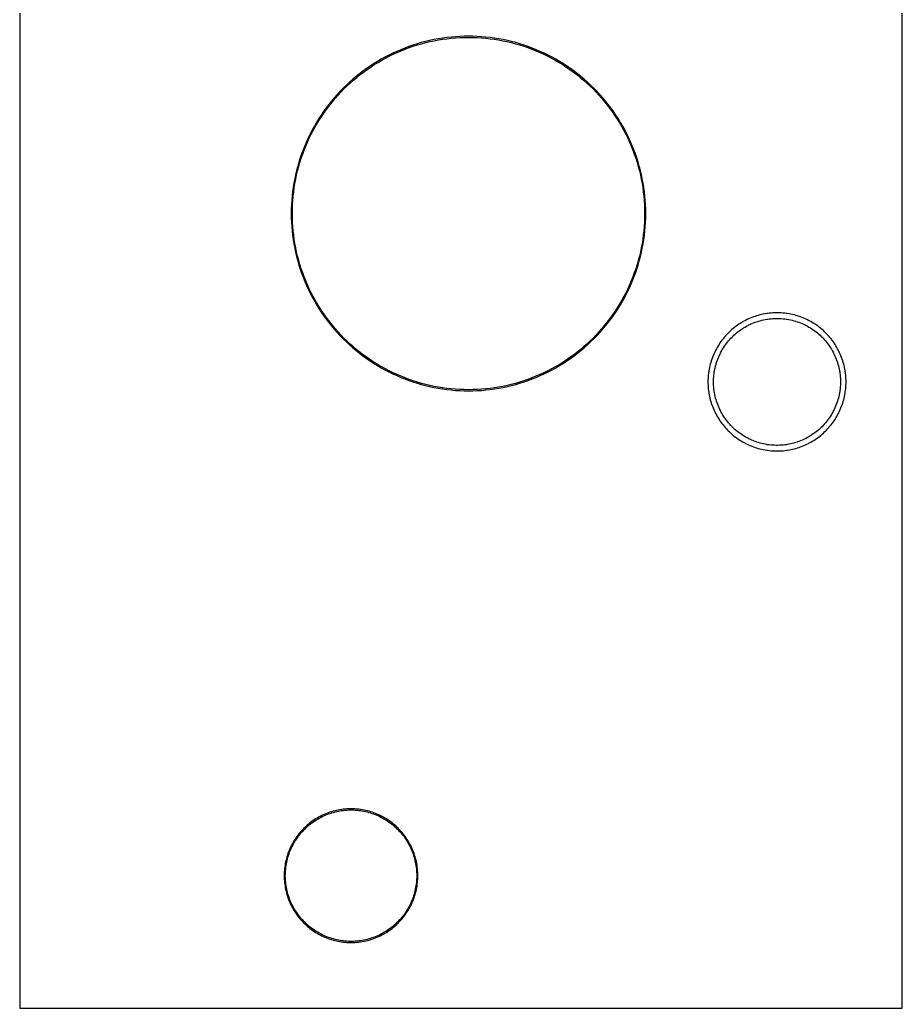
# Model space of a CAD drawing. Extents: x 1 to 21, y 9 to 138.
# Drawn here: x 1.35 to 21.33, y 9.25 to 31.62 of the extents above; entities that cross this region are included whole.
import ezdxf

# ---------------------------------------------------------------- set-up
doc = ezdxf.new("R2010")
doc.units = 0

msp = doc.modelspace()

# ---------------------------------------------------------------- linework, layer by layer
at = {"color": 5, "true_color": 0x0000ff}
msp.add_polyline3d([(21.33244, 9.25398, 0), (21.33244, 137.7541, 0), (1.35229, 137.7541, 0), (1.35229, 9.25398, 0), (21.33244, 9.25398, 0)], close=True, dxfattribs=at)
at = {"color": 34, "true_color": 0x008000}
for points in [[(1.3523, 9.25398, 0), (21.33244, 9.25398, 0), (21.33244, 137.75411, 0), (1.3523, 137.75411, 0), (1.3523, 9.25398, 0)], [(11.41425, 31.25038, 0), (11.31595, 31.24682, 0), (11.21816, 31.24072, 0), (11.12012, 31.23234, 0), (11.02258, 31.22167, 0), (10.9253, 31.20847, 0), (10.92137, 31.20785, 0), (10.8246, 31.1921, 0), (10.72808, 31.17406, 0), (10.63207, 31.15374, 0), (10.53656, 31.13114, 0), (10.44157, 31.10625, 0), (10.34733, 31.07881, 0), (10.25361, 31.0491, 0), (10.1609, 31.01709, 0), (10.06869, 30.98306, 0), (9.97776, 30.94648, 0), (9.88734, 30.90787, 0), (9.79818, 30.86698, 0), (9.71005, 30.8238, 0), (9.70651, 30.82199, 0), (9.61913, 30.77678, 0), (9.53328, 30.72954, 0), (9.44844, 30.68026, 0), (9.36488, 30.6287, 0), (9.28257, 30.57511, 0), (9.20154, 30.51948, 0), (9.12205, 30.46208, 0), (9.04382, 30.40264, 0), (8.96737, 30.34117, 0), (8.89218, 30.27818, 0), (8.81852, 30.2129, 0), (8.74663, 30.1461, 0), (8.67628, 30.07777, 0), (8.67347, 30.07496, 0), (8.60515, 30.00461, 0), (8.53834, 29.93272, 0), (8.47307, 29.85906, 0), (8.41006, 29.78388, 0), (8.34861, 29.70743, 0), (8.28917, 29.62919, 0), (8.23176, 29.54969, 0), (8.17614, 29.46867, 0), (8.12255, 29.38637, 0), (8.07098, 29.3028, 0), (8.02171, 29.21797, 0), (7.97446, 29.13212, 0), (7.92925, 29.04474, 0), (7.92745, 29.0412, 0), (7.88427, 28.95306, 0), (7.84337, 28.86391, 0), (7.80477, 28.77348, 0), (7.76819, 28.68255, 0), (7.73415, 28.59035, 0), (7.70215, 28.49764, 0), (7.67243, 28.40391, 0), (7.645, 28.30968, 0), (7.62011, 28.21468, 0), (7.5975, 28.11918, 0), (7.57718, 28.02317, 0), (7.55915, 27.92665, 0), (7.5434, 27.82987, 0), (7.54278, 27.82595, 0), (7.52957, 27.72867, 0), (7.5189, 27.63113, 0), (7.51052, 27.53309, 0), (7.50442, 27.4353, 0), (7.50087, 27.337, 0), (7.4996, 27.23896, 0), (7.50087, 27.14091, 0), (7.50442, 27.04261, 0), (7.51052, 26.94482, 0), (7.5189, 26.84678, 0), (7.52957, 26.74924, 0), (7.54278, 26.65196, 0), (7.5434, 26.64804, 0), (7.55915, 26.55126, 0), (7.57718, 26.45474, 0), (7.5975, 26.35873, 0), (7.62011, 26.26323, 0), (7.645, 26.16823, 0), (7.67243, 26.074, 0), (7.70215, 25.98027, 0), (7.73415, 25.88756, 0), (7.76819, 25.79536, 0), (7.80477, 25.70443, 0), (7.84337, 25.614, 0), (7.88427, 25.52485, 0), (7.92745, 25.43671, 0), (7.92925, 25.43317, 0), (7.97446, 25.34579, 0), (8.02171, 25.25994, 0), (8.07098, 25.17511, 0), (8.12255, 25.09154, 0), (8.17614, 25.00924, 0), (8.23176, 24.92822, 0), (8.28917, 24.84872, 0), (8.34861, 24.77048, 0), (8.41006, 24.69403, 0), (8.47307, 24.61885, 0), (8.53834, 24.54519, 0), (8.60515, 24.4733, 0), (8.67347, 24.40295, 0), (8.67628, 24.40014, 0), (8.74663, 24.33181, 0), (8.81852, 24.26501, 0), (8.89218, 24.19973, 0), (8.96737, 24.13674, 0), (9.04382, 24.07527, 0), (9.12205, 24.01583, 0), (9.20154, 23.95843, 0), (9.28257, 23.9028, 0), (9.36488, 23.84921, 0), (9.44844, 23.79765, 0), (9.53328, 23.74837, 0), (9.61913, 23.70113, 0), (9.61938, 23.701, 0), (9.70651, 23.65592, 0), (9.71005, 23.65411, 0), (9.79818, 23.61093, 0), (9.88734, 23.57004, 0), (9.97776, 23.53143, 0), (10.06869, 23.49485, 0), (10.1609, 23.46082, 0), (10.25361, 23.42881, 0), (10.34733, 23.3991, 0), (10.44157, 23.37166, 0), (10.53656, 23.34677, 0), (10.63207, 23.32417, 0), (10.72808, 23.30385, 0), (10.8246, 23.28581, 0), (10.92137, 23.27006, 0), (10.9253, 23.26944, 0), (11.02258, 23.25624, 0), (11.12012, 23.24557, 0), (11.21816, 23.23719, 0), (11.31595, 23.23109, 0), (11.41425, 23.22753, 0), (11.51229, 23.22626, 0), (11.61034, 23.22753, 0), (11.70863, 23.23109, 0), (11.80642, 23.23719, 0), (11.90447, 23.24557, 0), (12.002, 23.25624, 0), (12.09929, 23.26944, 0), (12.10321, 23.27006, 0), (12.19998, 23.28581, 0), (12.2965, 23.30385, 0), (12.39252, 23.32417, 0), (12.48802, 23.34677, 0), (12.58302, 23.37166, 0), (12.67725, 23.3991, 0), (12.77098, 23.42881, 0), (12.86369, 23.46082, 0), (12.95589, 23.49485, 0), (13.04682, 23.53143, 0), (13.13724, 23.57004, 0), (13.2264, 23.61093, 0), (13.31454, 23.65411, 0), (13.31808, 23.65592, 0), (13.4052, 23.701, 0), (13.40545, 23.70113, 0), (13.4913, 23.74837, 0), (13.57614, 23.79765, 0), (13.65971, 23.84921, 0), (13.742, 23.9028, 0), (13.82303, 23.95843, 0), (13.90253, 24.01583, 0), (13.98076, 24.07527, 0), (14.05722, 24.13674, 0), (14.1324, 24.19973, 0), (14.20606, 24.26501, 0), (14.27794, 24.33181, 0), (14.3483, 24.40014, 0), (14.35111, 24.40295, 0), (14.41944, 24.4733, 0), (14.48624, 24.54519, 0), (14.55152, 24.61885, 0), (14.61451, 24.69403, 0), (14.67598, 24.77048, 0), (14.73541, 24.84872, 0), (14.79282, 24.92822, 0), (14.84844, 25.00924, 0), (14.90204, 25.09154, 0), (14.9536, 25.17511, 0), (15.00287, 25.25994, 0), (15.05012, 25.34579, 0), (15.09533, 25.43317, 0), (15.09713, 25.43671, 0), (15.14031, 25.52485, 0), (15.18121, 25.614, 0), (15.21982, 25.70443, 0), (15.25639, 25.79536, 0), (15.29043, 25.88756, 0), (15.32243, 25.98027, 0), (15.35215, 26.074, 0), (15.37958, 26.16823, 0), (15.40447, 26.26323, 0), (15.42708, 26.35873, 0), (15.4474, 26.45474, 0), (15.46543, 26.55126, 0), (15.48118, 26.64804, 0), (15.4818, 26.65196, 0), (15.49501, 26.74924, 0), (15.50568, 26.84678, 0), (15.51406, 26.94482, 0), (15.52016, 27.04261, 0), (15.52371, 27.14091, 0), (15.52498, 27.23896, 0), (15.52371, 27.337, 0), (15.52016, 27.4353, 0), (15.51406, 27.53309, 0), (15.50568, 27.63113, 0), (15.49501, 27.72867, 0), (15.4818, 27.82595, 0), (15.48118, 27.82987, 0), (15.46543, 27.92665, 0), (15.4474, 28.02317, 0), (15.42708, 28.11918, 0), (15.40447, 28.21468, 0), (15.37958, 28.30968, 0), (15.35215, 28.40391, 0), (15.32243, 28.49764, 0), (15.29043, 28.59035, 0), (15.25639, 28.68255, 0), (15.21982, 28.77348, 0), (15.18121, 28.86391, 0), (15.14031, 28.95306, 0), (15.09713, 29.0412, 0), (15.09533, 29.04474, 0), (15.05012, 29.13212, 0), (15.00287, 29.21797, 0), (14.9536, 29.3028, 0), (14.90204, 29.38637, 0), (14.84844, 29.46867, 0), (14.79282, 29.54969, 0), (14.73541, 29.62919, 0), (14.67598, 29.70743, 0), (14.61451, 29.78388, 0), (14.55152, 29.85906, 0), (14.48624, 29.93272, 0), (14.41944, 30.00461, 0), (14.35111, 30.07496, 0), (14.3483, 30.07777, 0), (14.27794, 30.1461, 0), (14.20606, 30.2129, 0), (14.1324, 30.27818, 0), (14.05722, 30.34117, 0), (13.98076, 30.40264, 0), (13.90253, 30.46208, 0), (13.82303, 30.51948, 0), (13.742, 30.57511, 0), (13.65971, 30.6287, 0), (13.57614, 30.68026, 0), (13.4913, 30.72954, 0), (13.40545, 30.77678, 0), (13.31808, 30.82199, 0), (13.31454, 30.8238, 0), (13.2264, 30.86698, 0), (13.13724, 30.90787, 0), (13.04682, 30.94648, 0), (12.95589, 30.98306, 0), (12.86369, 31.01709, 0), (12.77098, 31.0491, 0), (12.67725, 31.07881, 0), (12.58302, 31.10625, 0), (12.48802, 31.13114, 0), (12.39252, 31.15374, 0), (12.2965, 31.17406, 0), (12.19998, 31.1921, 0), (12.10321, 31.20785, 0), (12.09929, 31.20847, 0), (12.002, 31.22167, 0), (11.90447, 31.23234, 0), (11.80642, 31.24072, 0), (11.70863, 31.24682, 0), (11.61034, 31.25038, 0), (11.51229, 31.25165, 0), (11.41425, 31.25038, 0)], [(11.70863, 23.25649, 0), (11.61034, 23.25293, 0), (11.51229, 23.25166, 0), (11.41425, 23.25293, 0), (11.31595, 23.25649, 0), (11.21816, 23.26258, 0), (11.12012, 23.27097, 0), (11.02258, 23.28164, 0), (10.92597, 23.29475, 0), (10.83245, 23.30997, 0), (10.73593, 23.328, 0), (10.63992, 23.34832, 0), (10.54441, 23.37093, 0), (10.44942, 23.39582, 0), (10.35518, 23.42325, 0), (10.26146, 23.45297, 0), (10.16874, 23.48498, 0), (10.07654, 23.51901, 0), (9.98561, 23.55559, 0), (9.89519, 23.5942, 0), (9.80603, 23.63509, 0), (9.71887, 23.6778, 0), (9.63406, 23.72168, 0), (9.5482, 23.76892, 0), (9.46336, 23.8182, 0), (9.37981, 23.86976, 0), (9.29751, 23.92335, 0), (9.21648, 23.97898, 0), (9.13698, 24.03638, 0), (9.05875, 24.09582, 0), (8.9823, 24.15729, 0), (8.9071, 24.22028, 0), (8.83344, 24.28556, 0), (8.76157, 24.35236, 0), (8.69264, 24.4193, 0), (8.6257, 24.48823, 0), (8.55889, 24.56012, 0), (8.49362, 24.63378, 0), (8.43061, 24.70896, 0), (8.36916, 24.78541, 0), (8.30972, 24.86365, 0), (8.25231, 24.94315, 0), (8.19669, 25.02417, 0), (8.1431, 25.10647, 0), (8.09153, 25.19004, 0), (8.04226, 25.27487, 0), (7.99501, 25.36072, 0), (7.95123, 25.44534, 0), (7.90843, 25.5327, 0), (7.86753, 25.62185, 0), (7.82892, 25.71228, 0), (7.79235, 25.80321, 0), (7.75831, 25.89541, 0), (7.72631, 25.98812, 0), (7.69659, 26.08185, 0), (7.66916, 26.17608, 0), (7.64427, 26.27108, 0), (7.62166, 26.36658, 0), (7.60134, 26.46259, 0), (7.58331, 26.55911, 0), (7.56808, 26.65269, 0), (7.55497, 26.74924, 0), (7.5443, 26.84678, 0), (7.53592, 26.94482, 0), (7.52982, 27.04261, 0), (7.52627, 27.14091, 0), (7.525, 27.23896, 0), (7.52627, 27.337, 0), (7.52982, 27.4353, 0), (7.53592, 27.53309, 0), (7.5443, 27.63113, 0), (7.55497, 27.72867, 0), (7.56808, 27.82522, 0), (7.58331, 27.9188, 0), (7.60134, 28.01532, 0), (7.62166, 28.11133, 0), (7.64427, 28.20683, 0), (7.66916, 28.30183, 0), (7.69659, 28.39606, 0), (7.72631, 28.48979, 0), (7.75831, 28.5825, 0), (7.79235, 28.6747, 0), (7.82892, 28.76563, 0), (7.86753, 28.85606, 0), (7.90843, 28.94521, 0), (7.95123, 29.03257, 0), (7.99501, 29.11719, 0), (8.04226, 29.20304, 0), (8.09153, 29.28787, 0), (8.1431, 29.37144, 0), (8.19669, 29.45374, 0), (8.25231, 29.53476, 0), (8.30972, 29.61426, 0), (8.36916, 29.6925, 0), (8.43061, 29.76895, 0), (8.49362, 29.84413, 0), (8.55889, 29.91779, 0), (8.6257, 29.98968, 0), (8.69264, 30.0586, 0), (8.76157, 30.12555, 0), (8.83344, 30.19235, 0), (8.9071, 30.25763, 0), (8.9823, 30.32062, 0), (9.05875, 30.38209, 0), (9.13698, 30.44153, 0), (9.21648, 30.49893, 0), (9.29751, 30.55456, 0), (9.37981, 30.60815, 0), (9.46336, 30.65971, 0), (9.5482, 30.70899, 0), (9.63406, 30.75623, 0), (9.71887, 30.80011, 0), (9.80603, 30.84282, 0), (9.89519, 30.88371, 0), (9.98561, 30.92232, 0), (10.07654, 30.9589, 0), (10.16874, 30.99293, 0), (10.26146, 31.02494, 0), (10.35518, 31.05466, 0), (10.44942, 31.08209, 0), (10.54441, 31.10698, 0), (10.63992, 31.12959, 0), (10.73593, 31.14991, 0), (10.83245, 31.16794, 0), (10.92597, 31.18316, 0), (11.02258, 31.19628, 0), (11.12012, 31.20694, 0), (11.21816, 31.21533, 0), (11.31595, 31.22142, 0), (11.41425, 31.22498, 0), (11.51229, 31.22625, 0), (11.61034, 31.22498, 0), (11.70863, 31.22142, 0), (11.80642, 31.21533, 0), (11.90447, 31.20694, 0), (12.002, 31.19628, 0), (12.09856, 31.18317, 0), (12.19213, 31.16794, 0), (12.28865, 31.14991, 0), (12.38467, 31.12959, 0), (12.48017, 31.10698, 0), (12.57517, 31.08209, 0), (12.6694, 31.05466, 0), (12.76313, 31.02494, 0), (12.85584, 30.99293, 0), (12.94804, 30.9589, 0), (13.03897, 30.92232, 0), (13.12939, 30.88371, 0), (13.21855, 30.84282, 0), (13.30554, 30.80021, 0), (13.39052, 30.75623, 0), (13.47637, 30.70899, 0), (13.56121, 30.65971, 0), (13.64478, 30.60815, 0), (13.72707, 30.55456, 0), (13.8081, 30.49893, 0), (13.8876, 30.44153, 0), (13.96583, 30.38209, 0), (14.04229, 30.32062, 0), (14.11747, 30.25763, 0), (14.19113, 30.19235, 0), (14.26301, 30.12555, 0), (14.33195, 30.0586, 0), (14.39889, 29.98968, 0), (14.46569, 29.91779, 0), (14.53097, 29.84413, 0), (14.59396, 29.76895, 0), (14.65543, 29.6925, 0), (14.71486, 29.61426, 0), (14.77227, 29.53476, 0), (14.82789, 29.45374, 0), (14.88149, 29.37144, 0), (14.93305, 29.28787, 0), (14.98232, 29.20304, 0), (15.02957, 29.11719, 0), (15.07354, 29.0322, 0), (15.11616, 28.94521, 0), (15.15705, 28.85606, 0), (15.19566, 28.76563, 0), (15.23223, 28.6747, 0), (15.26627, 28.5825, 0), (15.29827, 28.48979, 0), (15.32799, 28.39606, 0), (15.35542, 28.30183, 0), (15.38032, 28.20683, 0), (15.40292, 28.11133, 0), (15.42324, 28.01532, 0), (15.44128, 27.9188, 0), (15.4565, 27.82524, 0), (15.46961, 27.72867, 0), (15.48028, 27.63113, 0), (15.48866, 27.53309, 0), (15.49476, 27.4353, 0), (15.49831, 27.337, 0), (15.49958, 27.23896, 0), (15.49831, 27.14091, 0), (15.49476, 27.04261, 0), (15.48866, 26.94482, 0), (15.48028, 26.84678, 0), (15.46961, 26.74924, 0), (15.4565, 26.65267, 0), (15.44128, 26.55911, 0), (15.42324, 26.46259, 0), (15.40292, 26.36658, 0), (15.38032, 26.27108, 0), (15.35542, 26.17608, 0), (15.32799, 26.08185, 0), (15.29827, 25.98812, 0), (15.26627, 25.89541, 0), (15.23223, 25.80321, 0), (15.19566, 25.71228, 0), (15.15705, 25.62185, 0), (15.11616, 25.5327, 0), (15.07354, 25.44571, 0), (15.02957, 25.36072, 0), (14.98232, 25.27487, 0), (14.93305, 25.19004, 0), (14.88149, 25.10647, 0), (14.82789, 25.02417, 0), (14.77227, 24.94315, 0), (14.71486, 24.86365, 0), (14.65543, 24.78541, 0), (14.59396, 24.70896, 0), (14.53097, 24.63378, 0), (14.46569, 24.56012, 0), (14.39889, 24.48823, 0), (14.33194, 24.4193, 0), (14.26301, 24.35236, 0), (14.19113, 24.28556, 0), (14.11747, 24.22028, 0), (14.04229, 24.15729, 0), (13.96583, 24.09582, 0), (13.8876, 24.03638, 0), (13.8081, 23.97898, 0), (13.72707, 23.92335, 0), (13.64478, 23.86976, 0), (13.56121, 23.8182, 0), (13.47637, 23.76892, 0), (13.39052, 23.72168, 0), (13.30554, 23.6777, 0), (13.21855, 23.63509, 0), (13.12939, 23.5942, 0), (13.03897, 23.55559, 0), (12.94804, 23.51901, 0), (12.85584, 23.48498, 0), (12.76313, 23.45297, 0), (12.6694, 23.42325, 0), (12.57517, 23.39582, 0), (12.48017, 23.37093, 0), (12.38467, 23.34832, 0), (12.28865, 23.328, 0), (12.19213, 23.30997, 0), (12.09856, 23.29474, 0), (12.002, 23.28164, 0), (11.90447, 23.27097, 0), (11.80642, 23.26258, 0), (11.70863, 23.25649, 0)], [(18.47773, 24.99258, 0), (18.43887, 24.99156, 0), (18.40001, 24.98953, 0), (18.36114, 24.98648, 0), (18.32254, 24.98242, 0), (18.28368, 24.97734, 0), (18.26405, 24.97423, 0), (18.2257, 24.96814, 0), (18.18734, 24.96102, 0), (18.14924, 24.95315, 0), (18.1114, 24.94401, 0), (18.07381, 24.9341, 0), (18.03647, 24.92318, 0), (17.99938, 24.91124, 0), (17.96256, 24.89829, 0), (17.92623, 24.88432, 0), (17.89017, 24.86958, 0), (17.85461, 24.85384, 0), (17.81929, 24.83733, 0), (17.7845, 24.8198, 0), (17.7668, 24.81078, 0), (17.73251, 24.79224, 0), (17.69873, 24.77293, 0), (17.66545, 24.75261, 0), (17.63269, 24.73179, 0), (17.60043, 24.70969, 0), (17.56868, 24.68708, 0), (17.53769, 24.66346, 0), (17.50747, 24.63908, 0), (17.47749, 24.61393, 0), (17.44854, 24.58828, 0), (17.42008, 24.56161, 0), (17.39239, 24.53417, 0), (17.37836, 24.52013, 0), (17.35143, 24.49193, 0), (17.32501, 24.46323, 0), (17.29962, 24.43377, 0), (17.27471, 24.40379, 0), (17.25085, 24.37306, 0), (17.22773, 24.34182, 0), (17.20538, 24.30981, 0), (17.18405, 24.2773, 0), (17.16322, 24.24428, 0), (17.14366, 24.21075, 0), (17.12461, 24.17672, 0), (17.10658, 24.14217, 0), (17.09756, 24.12447, 0), (17.08054, 24.08942, 0), (17.06428, 24.05386, 0), (17.04904, 24.01805, 0), (17.03482, 23.98198, 0), (17.02136, 23.9454, 0), (17.00891, 23.90832, 0), (16.99748, 23.87123, 0), (16.98707, 23.83364, 0), (16.97767, 23.79605, 0), (16.96903, 23.75795, 0), (16.96141, 23.7196, 0), (16.96129, 23.71887, 0), (16.95506, 23.68124, 0), (16.95196, 23.66162, 0), (16.94637, 23.62327, 0), (16.94179, 23.5844, 0), (16.93824, 23.5458, 0), (16.9357, 23.50693, 0), (16.93417, 23.46782, 0), (16.93367, 23.42896, 0), (16.93417, 23.39009, 0), (16.9357, 23.35098, 0), (16.93824, 23.31211, 0), (16.94179, 23.27351, 0), (16.94637, 23.23465, 0), (16.95196, 23.19629, 0), (16.95506, 23.17667, 0), (16.96141, 23.13831, 0), (16.96903, 23.09996, 0), (16.97767, 23.06186, 0), (16.98707, 23.02427, 0), (16.99748, 22.98668, 0), (17.00891, 22.94959, 0), (17.02136, 22.91251, 0), (17.03482, 22.87593, 0), (17.04904, 22.83986, 0), (17.06428, 22.80405, 0), (17.08054, 22.76849, 0), (17.09756, 22.73344, 0), (17.10658, 22.71574, 0), (17.12461, 22.68119, 0), (17.14366, 22.64716, 0), (17.16322, 22.61363, 0), (17.18405, 22.58061, 0), (17.20538, 22.5481, 0), (17.22773, 22.51609, 0), (17.25085, 22.48485, 0), (17.27471, 22.45412, 0), (17.29962, 22.42414, 0), (17.32501, 22.39468, 0), (17.35143, 22.36598, 0), (17.37836, 22.33778, 0), (17.39239, 22.32374, 0), (17.42008, 22.2963, 0), (17.44854, 22.26963, 0), (17.47749, 22.24398, 0), (17.50747, 22.21883, 0), (17.53769, 22.19445, 0), (17.56868, 22.17083, 0), (17.60043, 22.14822, 0), (17.63269, 22.12612, 0), (17.66545, 22.1053, 0), (17.69873, 22.08498, 0), (17.73251, 22.06567, 0), (17.7668, 22.04713, 0), (17.7845, 22.03811, 0), (17.81929, 22.02058, 0), (17.85461, 22.00407, 0), (17.89017, 21.98833, 0), (17.92623, 21.97359, 0), (17.96256, 21.95962, 0), (17.99938, 21.94667, 0), (18.03647, 21.93473, 0), (18.07381, 21.92381, 0), (18.1114, 21.9139, 0), (18.14924, 21.90476, 0), (18.18734, 21.89689, 0), (18.2257, 21.88977, 0), (18.26405, 21.88368, 0), (18.28368, 21.88057, 0), (18.32254, 21.87549, 0), (18.36114, 21.87143, 0), (18.40001, 21.86838, 0), (18.43887, 21.86635, 0), (18.47773, 21.86533, 0), (18.51685, 21.86533, 0), (18.55571, 21.86635, 0), (18.59457, 21.86838, 0), (18.63344, 21.87143, 0), (18.67204, 21.87549, 0), (18.71089, 21.88057, 0), (18.73053, 21.88368, 0), (18.76888, 21.88977, 0), (18.80724, 21.89689, 0), (18.84534, 21.90476, 0), (18.88318, 21.9139, 0), (18.92077, 21.92381, 0), (18.95811, 21.93473, 0), (18.9952, 21.94667, 0), (19.03203, 21.95962, 0), (19.06834, 21.97359, 0), (19.10442, 21.98833, 0), (19.13998, 22.00407, 0), (19.17528, 22.02058, 0), (19.21008, 22.03811, 0), (19.22778, 22.04713, 0), (19.26207, 22.06567, 0), (19.29585, 22.08498, 0), (19.32913, 22.1053, 0), (19.36189, 22.12612, 0), (19.39415, 22.14822, 0), (19.42589, 22.17083, 0), (19.45689, 22.19445, 0), (19.48712, 22.21883, 0), (19.51709, 22.24398, 0), (19.54604, 22.26963, 0), (19.57449, 22.2963, 0), (19.60218, 22.32374, 0), (19.61623, 22.33778, 0), (19.64314, 22.36598, 0), (19.66957, 22.39468, 0), (19.69497, 22.42414, 0), (19.71986, 22.45412, 0), (19.74373, 22.48485, 0), (19.76685, 22.51609, 0), (19.7892, 22.5481, 0), (19.81054, 22.58061, 0), (19.83136, 22.61363, 0), (19.85091, 22.64716, 0), (19.86996, 22.68119, 0), (19.88801, 22.71574, 0), (19.89703, 22.73344, 0), (19.91404, 22.76849, 0), (19.9303, 22.80405, 0), (19.94554, 22.83986, 0), (19.95976, 22.87593, 0), (19.97323, 22.91251, 0), (19.98567, 22.94959, 0), (19.9971, 22.98668, 0), (20.00752, 23.02427, 0), (20.01691, 23.06186, 0), (20.02555, 23.09996, 0), (20.03316, 23.13831, 0), (20.03952, 23.17667, 0), (20.04263, 23.19629, 0), (20.04822, 23.23465, 0), (20.05279, 23.27351, 0), (20.05633, 23.31211, 0), (20.05887, 23.35098, 0), (20.06041, 23.39009, 0), (20.06092, 23.42896, 0), (20.06041, 23.46782, 0), (20.05887, 23.50693, 0), (20.05633, 23.5458, 0), (20.05279, 23.5844, 0), (20.04822, 23.62327, 0), (20.04263, 23.66162, 0), (20.03952, 23.68124, 0), (20.03328, 23.71887, 0), (20.03316, 23.7196, 0), (20.02555, 23.75795, 0), (20.01691, 23.79605, 0), (20.00752, 23.83364, 0), (19.9971, 23.87123, 0), (19.98567, 23.90832, 0), (19.97323, 23.9454, 0), (19.95976, 23.98198, 0), (19.94554, 24.01805, 0), (19.9303, 24.05386, 0), (19.91404, 24.08942, 0), (19.89703, 24.12447, 0), (19.88801, 24.14217, 0), (19.86996, 24.17672, 0), (19.85091, 24.21075, 0), (19.83136, 24.24428, 0), (19.81054, 24.2773, 0), (19.7892, 24.30981, 0), (19.76685, 24.34182, 0), (19.74373, 24.37306, 0), (19.71986, 24.40379, 0), (19.69497, 24.43377, 0), (19.66957, 24.46323, 0), (19.64314, 24.49193, 0), (19.61623, 24.52013, 0), (19.60218, 24.53417, 0), (19.57449, 24.56161, 0), (19.54604, 24.58828, 0), (19.51709, 24.61393, 0), (19.48712, 24.63908, 0), (19.45689, 24.66346, 0), (19.42589, 24.68708, 0), (19.39415, 24.70969, 0), (19.36189, 24.73179, 0), (19.32913, 24.75261, 0), (19.29585, 24.77293, 0), (19.26207, 24.79224, 0), (19.22778, 24.81078, 0), (19.21008, 24.8198, 0), (19.17528, 24.83733, 0), (19.13998, 24.85384, 0), (19.10442, 24.86958, 0), (19.06834, 24.88432, 0), (19.03203, 24.89829, 0), (18.9952, 24.91124, 0), (18.95811, 24.92318, 0), (18.92077, 24.9341, 0), (18.88318, 24.94401, 0), (18.84534, 24.95315, 0), (18.80724, 24.96102, 0), (18.76888, 24.96814, 0), (18.73053, 24.97423, 0), (18.71089, 24.97734, 0), (18.67204, 24.98242, 0), (18.63344, 24.98648, 0), (18.59457, 24.98953, 0), (18.55571, 24.99156, 0), (18.51685, 24.99258, 0), (18.47773, 24.99258, 0)], [(18.59457, 21.99538, 0), (18.55571, 21.99335, 0), (18.51685, 21.99233, 0), (18.47773, 21.99233, 0), (18.43887, 21.99335, 0), (18.40001, 21.99538, 0), (18.36114, 21.99843, 0), (18.32254, 22.00249, 0), (18.28406, 22.00752, 0), (18.26495, 22.01056, 0), (18.22659, 22.01767, 0), (18.18849, 22.02555, 0), (18.15065, 22.03469, 0), (18.11305, 22.0446, 0), (18.07572, 22.05552, 0), (18.03863, 22.06746, 0), (18.0018, 22.08041, 0), (17.96548, 22.09438, 0), (17.92941, 22.10911, 0), (17.89385, 22.12486, 0), (17.85855, 22.14137, 0), (17.8385, 22.15147, 0), (17.80716, 22.16842, 0), (17.77338, 22.18772, 0), (17.7401, 22.20804, 0), (17.70733, 22.22887, 0), (17.67508, 22.25097, 0), (17.64333, 22.27357, 0), (17.61234, 22.2972, 0), (17.58212, 22.32158, 0), (17.55214, 22.34673, 0), (17.52319, 22.37238, 0), (17.49474, 22.39905, 0), (17.47878, 22.41486, 0), (17.45418, 22.44063, 0), (17.42776, 22.46933, 0), (17.40236, 22.49879, 0), (17.37747, 22.52877, 0), (17.35359, 22.5595, 0), (17.33048, 22.59074, 0), (17.30812, 22.62275, 0), (17.28679, 22.65526, 0), (17.26596, 22.68828, 0), (17.24641, 22.72181, 0), (17.22736, 22.75584, 0), (17.21533, 22.77887, 0), (17.20132, 22.80774, 0), (17.18507, 22.8433, 0), (17.16983, 22.87911, 0), (17.1556, 22.91518, 0), (17.14214, 22.95175, 0), (17.1297, 22.98884, 0), (17.11827, 23.02592, 0), (17.10785, 23.06351, 0), (17.09845, 23.10111, 0), (17.08982, 23.13921, 0), (17.0822, 23.17756, 0), (17.07787, 23.20368, 0), (17.07337, 23.23465, 0), (17.0688, 23.27351, 0), (17.06524, 23.31211, 0), (17.0627, 23.35098, 0), (17.06118, 23.39009, 0), (17.06066, 23.42896, 0), (17.06118, 23.46782, 0), (17.0627, 23.50693, 0), (17.06524, 23.5458, 0), (17.0688, 23.5844, 0), (17.07337, 23.62327, 0), (17.07786, 23.65411, 0), (17.0822, 23.68035, 0), (17.08982, 23.7187, 0), (17.09845, 23.7568, 0), (17.10785, 23.7944, 0), (17.11827, 23.83199, 0), (17.1297, 23.86907, 0), (17.14214, 23.90616, 0), (17.1556, 23.94273, 0), (17.16983, 23.9788, 0), (17.18507, 24.01461, 0), (17.20132, 24.05017, 0), (17.21533, 24.07904, 0), (17.22736, 24.10207, 0), (17.24641, 24.1361, 0), (17.26596, 24.16963, 0), (17.28679, 24.20265, 0), (17.30812, 24.23516, 0), (17.33048, 24.26717, 0), (17.35359, 24.29841, 0), (17.37747, 24.32914, 0), (17.40236, 24.35912, 0), (17.42776, 24.38858, 0), (17.45418, 24.41728, 0), (17.47878, 24.44305, 0), (17.49474, 24.45886, 0), (17.52319, 24.48553, 0), (17.55214, 24.51118, 0), (17.58212, 24.53633, 0), (17.61234, 24.56071, 0), (17.64333, 24.58434, 0), (17.67508, 24.60694, 0), (17.70733, 24.62904, 0), (17.7401, 24.64987, 0), (17.77338, 24.67019, 0), (17.80716, 24.68949, 0), (17.8385, 24.70644, 0), (17.85855, 24.71654, 0), (17.89385, 24.73305, 0), (17.92941, 24.7488, 0), (17.96548, 24.76353, 0), (18.0018, 24.7775, 0), (18.03863, 24.79045, 0), (18.07572, 24.80239, 0), (18.11305, 24.81331, 0), (18.15065, 24.82322, 0), (18.18849, 24.83236, 0), (18.22659, 24.84024, 0), (18.26495, 24.84735, 0), (18.28406, 24.85039, 0), (18.32254, 24.85542, 0), (18.36114, 24.85948, 0), (18.40001, 24.86253, 0), (18.43887, 24.86456, 0), (18.47773, 24.86558, 0), (18.51685, 24.86558, 0), (18.55571, 24.86456, 0), (18.59457, 24.86253, 0), (18.63344, 24.85948, 0), (18.67204, 24.85542, 0), (18.71059, 24.85038, 0), (18.72964, 24.84735, 0), (18.76799, 24.84024, 0), (18.80609, 24.83236, 0), (18.84394, 24.82322, 0), (18.88153, 24.81331, 0), (18.91886, 24.80239, 0), (18.95595, 24.79045, 0), (18.99278, 24.7775, 0), (19.0291, 24.76353, 0), (19.06516, 24.7488, 0), (19.10072, 24.73305, 0), (19.13604, 24.71654, 0), (19.15596, 24.7065, 0), (19.18742, 24.68949, 0), (19.2212, 24.67019, 0), (19.25448, 24.64987, 0), (19.28724, 24.62904, 0), (19.3195, 24.60694, 0), (19.35125, 24.58434, 0), (19.38224, 24.56071, 0), (19.41247, 24.53633, 0), (19.44244, 24.51118, 0), (19.47139, 24.48553, 0), (19.49984, 24.45886, 0), (19.5159, 24.44295, 0), (19.5404, 24.41728, 0), (19.56682, 24.38858, 0), (19.59222, 24.35912, 0), (19.61711, 24.32914, 0), (19.64098, 24.29841, 0), (19.6641, 24.26717, 0), (19.68645, 24.23516, 0), (19.70779, 24.20265, 0), (19.72862, 24.16963, 0), (19.74818, 24.1361, 0), (19.76723, 24.10207, 0), (19.7792, 24.07913, 0), (19.79326, 24.05017, 0), (19.80951, 24.01461, 0), (19.82475, 23.9788, 0), (19.83898, 23.94273, 0), (19.85244, 23.90616, 0), (19.86489, 23.86907, 0), (19.87632, 23.83199, 0), (19.88673, 23.7944, 0), (19.89613, 23.7568, 0), (19.90476, 23.7187, 0), (19.91238, 23.68035, 0), (19.91672, 23.65411, 0), (19.9212, 23.62327, 0), (19.92579, 23.5844, 0), (19.92934, 23.5458, 0), (19.93188, 23.50693, 0), (19.9334, 23.46782, 0), (19.93391, 23.42896, 0), (19.9334, 23.39009, 0), (19.93188, 23.35098, 0), (19.92934, 23.31211, 0), (19.92579, 23.27351, 0), (19.9212, 23.23465, 0), (19.91669, 23.20359, 0), (19.91238, 23.17756, 0), (19.90476, 23.13921, 0), (19.89613, 23.10111, 0), (19.88673, 23.06351, 0), (19.87632, 23.02592, 0), (19.86489, 22.98884, 0), (19.85244, 22.95175, 0), (19.83898, 22.91518, 0), (19.82475, 22.87911, 0), (19.80951, 22.8433, 0), (19.79326, 22.80774, 0), (19.7792, 22.77878, 0), (19.76723, 22.75584, 0), (19.74818, 22.72181, 0), (19.72862, 22.68828, 0), (19.70779, 22.65526, 0), (19.68645, 22.62275, 0), (19.6641, 22.59074, 0), (19.64098, 22.5595, 0), (19.61711, 22.52877, 0), (19.59222, 22.49879, 0), (19.56682, 22.46933, 0), (19.5404, 22.44063, 0), (19.5159, 22.41496, 0), (19.49984, 22.39905, 0), (19.47139, 22.37238, 0), (19.44244, 22.34673, 0), (19.41247, 22.32158, 0), (19.38224, 22.2972, 0), (19.35125, 22.27357, 0), (19.3195, 22.25097, 0), (19.28724, 22.22887, 0), (19.25448, 22.20804, 0), (19.2212, 22.18772, 0), (19.18742, 22.16842, 0), (19.15596, 22.15141, 0), (19.13604, 22.14137, 0), (19.10072, 22.12486, 0), (19.06516, 22.10911, 0), (19.0291, 22.09438, 0), (18.99278, 22.08041, 0), (18.95595, 22.06746, 0), (18.91886, 22.05552, 0), (18.88153, 22.0446, 0), (18.84394, 22.03469, 0), (18.80609, 22.02555, 0), (18.76799, 22.01767, 0), (18.72964, 22.01056, 0), (18.71059, 22.00753, 0), (18.67204, 22.00249, 0), (18.63344, 21.99843, 0), (18.59457, 21.99538, 0)], [(8.83283, 13.7668, 0), (8.79398, 13.76578, 0), (8.75512, 13.76375, 0), (8.71626, 13.7607, 0), (8.67765, 13.75664, 0), (8.63879, 13.75156, 0), (8.63486, 13.75093, 0), (8.59651, 13.74484, 0), (8.55816, 13.73773, 0), (8.52006, 13.72985, 0), (8.48221, 13.72071, 0), (8.44462, 13.7108, 0), (8.40728, 13.69988, 0), (8.3702, 13.68794, 0), (8.33337, 13.67499, 0), (8.29704, 13.66102, 0), (8.26098, 13.64629, 0), (8.22542, 13.63054, 0), (8.19011, 13.61403, 0), (8.15531, 13.5965, 0), (8.15177, 13.5947, 0), (8.11748, 13.57616, 0), (8.0837, 13.55685, 0), (8.05043, 13.53653, 0), (8.01765, 13.5157, 0), (7.9854, 13.49361, 0), (7.95365, 13.471, 0), (7.92266, 13.44738, 0), (7.89244, 13.42299, 0), (7.86247, 13.39785, 0), (7.83351, 13.37219, 0), (7.80506, 13.34552, 0), (7.77738, 13.31809, 0), (7.77457, 13.31528, 0), (7.74764, 13.28709, 0), (7.72123, 13.25839, 0), (7.69583, 13.22892, 0), (7.67093, 13.19895, 0), (7.64706, 13.16822, 0), (7.62394, 13.13697, 0), (7.60159, 13.10497, 0), (7.58026, 13.07246, 0), (7.55943, 13.03944, 0), (7.53987, 13.00591, 0), (7.52082, 12.97187, 0), (7.50279, 12.93733, 0), (7.50098, 12.93379, 0), (7.48396, 12.89874, 0), (7.46771, 12.86318, 0), (7.45247, 12.82736, 0), (7.43824, 12.7913, 0), (7.42478, 12.75472, 0), (7.41234, 12.71764, 0), (7.40091, 12.68055, 0), (7.39049, 12.64296, 0), (7.38109, 12.60537, 0), (7.37246, 12.56727, 0), (7.36484, 12.52891, 0), (7.35849, 12.49056, 0), (7.35787, 12.48664, 0), (7.35228, 12.44828, 0), (7.34771, 12.40942, 0), (7.34415, 12.37081, 0), (7.34161, 12.33195, 0), (7.34009, 12.29283, 0), (7.33958, 12.25397, 0), (7.34009, 12.21511, 0), (7.34161, 12.17599, 0), (7.34415, 12.13713, 0), (7.34771, 12.09852, 0), (7.35228, 12.05966, 0), (7.35787, 12.02131, 0), (7.35849, 12.01738, 0), (7.36484, 11.97903, 0), (7.37246, 11.94067, 0), (7.38109, 11.90257, 0), (7.39049, 11.86498, 0), (7.40091, 11.82739, 0), (7.41234, 11.79031, 0), (7.42478, 11.75322, 0), (7.43824, 11.71665, 0), (7.45247, 11.68058, 0), (7.46771, 11.64476, 0), (7.48396, 11.6092, 0), (7.50098, 11.57415, 0), (7.50279, 11.57061, 0), (7.52082, 11.53607, 0), (7.53987, 11.50203, 0), (7.55943, 11.4685, 0), (7.58026, 11.43548, 0), (7.60159, 11.40297, 0), (7.62394, 11.37097, 0), (7.64706, 11.33973, 0), (7.67093, 11.30899, 0), (7.69583, 11.27902, 0), (7.72123, 11.24956, 0), (7.74764, 11.22085, 0), (7.77457, 11.19266, 0), (7.77738, 11.18985, 0), (7.80506, 11.16242, 0), (7.83351, 11.13575, 0), (7.86247, 11.11009, 0), (7.89244, 11.08495, 0), (7.92266, 11.06056, 0), (7.95365, 11.03694, 0), (7.9854, 11.01434, 0), (8.01765, 10.99224, 0), (8.05043, 10.97141, 0), (8.0837, 10.95109, 0), (8.11748, 10.93179, 0), (8.15177, 10.91324, 0), (8.15531, 10.91144, 0), (8.19011, 10.89391, 0), (8.22542, 10.8774, 0), (8.26098, 10.86166, 0), (8.29704, 10.84692, 0), (8.33337, 10.83295, 0), (8.3702, 10.82, 0), (8.40728, 10.80806, 0), (8.44462, 10.79714, 0), (8.48221, 10.78723, 0), (8.52006, 10.77809, 0), (8.55816, 10.77022, 0), (8.59651, 10.7631, 0), (8.63486, 10.75701, 0), (8.63879, 10.75639, 0), (8.67765, 10.75131, 0), (8.71626, 10.74724, 0), (8.75512, 10.7442, 0), (8.79398, 10.74216, 0), (8.83283, 10.74115, 0), (8.87196, 10.74115, 0), (8.91081, 10.74216, 0), (8.94968, 10.7442, 0), (8.98855, 10.74724, 0), (9.02715, 10.75131, 0), (9.06602, 10.75639, 0), (9.06994, 10.75701, 0), (9.1083, 10.7631, 0), (9.14664, 10.77022, 0), (9.18474, 10.77809, 0), (9.2226, 10.78723, 0), (9.26019, 10.79714, 0), (9.29753, 10.80806, 0), (9.33461, 10.82, 0), (9.37144, 10.83295, 0), (9.40776, 10.84692, 0), (9.44383, 10.86166, 0), (9.47939, 10.8774, 0), (9.5147, 10.89391, 0), (9.54949, 10.91144, 0), (9.55303, 10.91324, 0), (9.58732, 10.93179, 0), (9.62111, 10.95109, 0), (9.65438, 10.97141, 0), (9.68715, 10.99224, 0), (9.7194, 11.01434, 0), (9.75115, 11.03694, 0), (9.78214, 11.06056, 0), (9.81237, 11.08495, 0), (9.84234, 11.11009, 0), (9.8713, 11.13575, 0), (9.89974, 11.16242, 0), (9.92742, 11.18985, 0), (9.93024, 11.19266, 0), (9.95716, 11.22085, 0), (9.98358, 11.24956, 0), (10.00897, 11.27902, 0), (10.03387, 11.30899, 0), (10.05775, 11.33973, 0), (10.08086, 11.37097, 0), (10.10321, 11.40297, 0), (10.12454, 11.43548, 0), (10.14537, 11.4685, 0), (10.16494, 11.50203, 0), (10.18399, 11.53607, 0), (10.20201, 11.57061, 0), (10.20382, 11.57415, 0), (10.22084, 11.6092, 0), (10.2371, 11.64476, 0), (10.25234, 11.68058, 0), (10.26656, 11.71665, 0), (10.28002, 11.75322, 0), (10.29247, 11.79031, 0), (10.3039, 11.82739, 0), (10.31431, 11.86498, 0), (10.32371, 11.90257, 0), (10.33235, 11.94067, 0), (10.33996, 11.97903, 0), (10.34632, 12.01738, 0), (10.34694, 12.02131, 0), (10.35253, 12.05966, 0), (10.3571, 12.09852, 0), (10.36065, 12.13713, 0), (10.36319, 12.17599, 0), (10.36472, 12.21511, 0), (10.36523, 12.25397, 0), (10.36472, 12.29283, 0), (10.36319, 12.33195, 0), (10.36065, 12.37081, 0), (10.3571, 12.40942, 0), (10.35253, 12.44828, 0), (10.34694, 12.48664, 0), (10.34632, 12.49056, 0), (10.33996, 12.52891, 0), (10.33235, 12.56727, 0), (10.32371, 12.60537, 0), (10.31431, 12.64296, 0), (10.3039, 12.68055, 0), (10.29247, 12.71764, 0), (10.28002, 12.75472, 0), (10.26656, 12.7913, 0), (10.25234, 12.82736, 0), (10.2371, 12.86318, 0), (10.22084, 12.89874, 0), (10.20382, 12.93379, 0), (10.20201, 12.93733, 0), (10.18399, 12.97187, 0), (10.16494, 13.00591, 0), (10.14537, 13.03944, 0), (10.12454, 13.07246, 0), (10.10321, 13.10497, 0), (10.08086, 13.13697, 0), (10.05775, 13.16822, 0), (10.03387, 13.19895, 0), (10.00897, 13.22892, 0), (9.98358, 13.25839, 0), (9.95716, 13.28709, 0), (9.93024, 13.31528, 0), (9.92742, 13.31809, 0), (9.89974, 13.34552, 0), (9.8713, 13.37219, 0), (9.84234, 13.39785, 0), (9.81237, 13.42299, 0), (9.78214, 13.44738, 0), (9.75115, 13.471, 0), (9.7194, 13.49361, 0), (9.68715, 13.5157, 0), (9.65438, 13.53653, 0), (9.62111, 13.55685, 0), (9.58732, 13.57616, 0), (9.55303, 13.5947, 0), (9.54949, 13.5965, 0), (9.5147, 13.61403, 0), (9.47939, 13.63054, 0), (9.44383, 13.64629, 0), (9.40776, 13.66102, 0), (9.37144, 13.67499, 0), (9.33461, 13.68794, 0), (9.29753, 13.69988, 0), (9.26019, 13.7108, 0), (9.2226, 13.72071, 0), (9.18474, 13.72985, 0), (9.14664, 13.73773, 0), (9.1083, 13.74484, 0), (9.06994, 13.75093, 0), (9.06602, 13.75156, 0), (9.02715, 13.75664, 0), (8.98855, 13.7607, 0), (8.94968, 13.76375, 0), (8.91081, 13.76578, 0), (8.87196, 13.7668, 0), (8.83283, 13.7668, 0)], [(8.94968, 10.7696, 0), (8.91081, 10.76756, 0), (8.87196, 10.76655, 0), (8.83283, 10.76655, 0), (8.79398, 10.76756, 0), (8.75512, 10.7696, 0), (8.71626, 10.77264, 0), (8.67765, 10.77671, 0), (8.63883, 10.78179, 0), (8.60436, 10.78726, 0), (8.56601, 10.79437, 0), (8.52791, 10.80225, 0), (8.49006, 10.81139, 0), (8.45247, 10.8213, 0), (8.41513, 10.83222, 0), (8.37805, 10.84416, 0), (8.34122, 10.85711, 0), (8.30489, 10.87108, 0), (8.26883, 10.88581, 0), (8.23326, 10.90156, 0), (8.19796, 10.91807, 0), (8.16598, 10.93418, 0), (8.13241, 10.95234, 0), (8.09863, 10.97164, 0), (8.06536, 10.99196, 0), (8.03259, 11.01279, 0), (8.00033, 11.03489, 0), (7.96858, 11.05749, 0), (7.93759, 11.08111, 0), (7.90737, 11.1055, 0), (7.8774, 11.13064, 0), (7.84844, 11.1563, 0), (7.81999, 11.18297, 0), (7.79467, 11.20807, 0), (7.76819, 11.23578, 0), (7.74178, 11.26449, 0), (7.71638, 11.29395, 0), (7.69148, 11.32392, 0), (7.66761, 11.35466, 0), (7.64449, 11.3859, 0), (7.62214, 11.4179, 0), (7.60081, 11.45041, 0), (7.57998, 11.48343, 0), (7.56042, 11.51696, 0), (7.54137, 11.551, 0), (7.5245, 11.58332, 0), (7.50812, 11.61705, 0), (7.49187, 11.65261, 0), (7.47663, 11.68843, 0), (7.4624, 11.7245, 0), (7.44894, 11.76107, 0), (7.43649, 11.79816, 0), (7.42506, 11.83524, 0), (7.41465, 11.87283, 0), (7.40525, 11.91042, 0), (7.39662, 11.94852, 0), (7.389, 11.98688, 0), (7.38306, 12.02278, 0), (7.37768, 12.05966, 0), (7.37311, 12.09852, 0), (7.36955, 12.13713, 0), (7.36701, 12.17599, 0), (7.36549, 12.21511, 0), (7.36498, 12.25397, 0), (7.36549, 12.29283, 0), (7.36701, 12.33195, 0), (7.36955, 12.37081, 0), (7.37311, 12.40942, 0), (7.37768, 12.44828, 0), (7.38304, 12.48509, 0), (7.389, 12.52106, 0), (7.39662, 12.55942, 0), (7.40525, 12.59752, 0), (7.41465, 12.63511, 0), (7.42506, 12.6727, 0), (7.43649, 12.70979, 0), (7.44894, 12.74687, 0), (7.4624, 12.78345, 0), (7.47663, 12.81951, 0), (7.49187, 12.85533, 0), (7.50812, 12.89089, 0), (7.5245, 12.92462, 0), (7.54137, 12.95694, 0), (7.56042, 12.99098, 0), (7.57998, 13.02451, 0), (7.60081, 13.05753, 0), (7.62214, 13.09004, 0), (7.64449, 13.12204, 0), (7.66761, 13.15329, 0), (7.69148, 13.18402, 0), (7.71638, 13.21399, 0), (7.74178, 13.24346, 0), (7.76819, 13.27216, 0), (7.79467, 13.29987, 0), (7.81999, 13.32497, 0), (7.84844, 13.35164, 0), (7.8774, 13.3773, 0), (7.90737, 13.40244, 0), (7.93759, 13.42683, 0), (7.96858, 13.45045, 0), (8.00033, 13.47306, 0), (8.03259, 13.49515, 0), (8.06536, 13.51598, 0), (8.09863, 13.5363, 0), (8.13241, 13.55561, 0), (8.16598, 13.57376, 0), (8.19796, 13.58987, 0), (8.23326, 13.60638, 0), (8.26883, 13.62213, 0), (8.30489, 13.63686, 0), (8.34122, 13.65083, 0), (8.37805, 13.66378, 0), (8.41513, 13.67572, 0), (8.45247, 13.68664, 0), (8.49006, 13.69655, 0), (8.52791, 13.70569, 0), (8.56601, 13.71357, 0), (8.60436, 13.72068, 0), (8.63886, 13.72617, 0), (8.67765, 13.73124, 0), (8.71626, 13.7353, 0), (8.75512, 13.73835, 0), (8.79398, 13.74038, 0), (8.83283, 13.74139, 0), (8.87196, 13.74139, 0), (8.91081, 13.74038, 0), (8.94968, 13.73835, 0), (8.98855, 13.7353, 0), (9.02715, 13.73124, 0), (9.06585, 13.72618, 0), (9.10045, 13.72068, 0), (9.1388, 13.71357, 0), (9.1769, 13.70569, 0), (9.21475, 13.69655, 0), (9.25234, 13.68664, 0), (9.28968, 13.67572, 0), (9.32676, 13.66378, 0), (9.36359, 13.65083, 0), (9.39991, 13.63686, 0), (9.43598, 13.62213, 0), (9.47153, 13.60638, 0), (9.50685, 13.58987, 0), (9.53894, 13.5737, 0), (9.57239, 13.55561, 0), (9.60618, 13.5363, 0), (9.63945, 13.51598, 0), (9.67221, 13.49515, 0), (9.70447, 13.47306, 0), (9.73622, 13.45045, 0), (9.76721, 13.42683, 0), (9.79744, 13.40244, 0), (9.82741, 13.3773, 0), (9.85637, 13.35164, 0), (9.88481, 13.32497, 0), (9.91016, 13.29986, 0), (9.93661, 13.27216, 0), (9.96303, 13.24346, 0), (9.98842, 13.21399, 0), (10.01332, 13.18402, 0), (10.0372, 13.15329, 0), (10.06031, 13.12204, 0), (10.08266, 13.09004, 0), (10.10399, 13.05753, 0), (10.12482, 13.02451, 0), (10.14439, 12.99098, 0), (10.16344, 12.95694, 0), (10.18043, 12.92438, 0), (10.19668, 12.89089, 0), (10.21294, 12.85533, 0), (10.22818, 12.81951, 0), (10.2424, 12.78345, 0), (10.25587, 12.74687, 0), (10.26831, 12.70979, 0), (10.27974, 12.6727, 0), (10.29016, 12.63511, 0), (10.29955, 12.59752, 0), (10.30819, 12.55942, 0), (10.31581, 12.52106, 0), (10.32177, 12.48509, 0), (10.32713, 12.44828, 0), (10.3317, 12.40942, 0), (10.33525, 12.37081, 0), (10.33779, 12.33195, 0), (10.33932, 12.29283, 0), (10.33982, 12.25397, 0), (10.33932, 12.21511, 0), (10.33779, 12.17599, 0), (10.33525, 12.13713, 0), (10.3317, 12.09852, 0), (10.32713, 12.05966, 0), (10.32175, 12.02278, 0), (10.31581, 11.98688, 0), (10.30819, 11.94852, 0), (10.29955, 11.91042, 0), (10.29016, 11.87283, 0), (10.27974, 11.83524, 0), (10.26831, 11.79816, 0), (10.25587, 11.76107, 0), (10.2424, 11.7245, 0), (10.22818, 11.68843, 0), (10.21294, 11.65261, 0), (10.19668, 11.61705, 0), (10.18043, 11.58356, 0), (10.16344, 11.551, 0), (10.14439, 11.51696, 0), (10.12482, 11.48343, 0), (10.10399, 11.45041, 0), (10.08266, 11.4179, 0), (10.06031, 11.3859, 0), (10.0372, 11.35466, 0), (10.01332, 11.32392, 0), (9.98842, 11.29395, 0), (9.96303, 11.26449, 0), (9.93661, 11.23578, 0), (9.91016, 11.20808, 0), (9.88481, 11.18297, 0), (9.85637, 11.1563, 0), (9.82741, 11.13064, 0), (9.79744, 11.1055, 0), (9.76721, 11.08111, 0), (9.73622, 11.05749, 0), (9.70447, 11.03489, 0), (9.67221, 11.01279, 0), (9.63945, 10.99196, 0), (9.60618, 10.97164, 0), (9.57239, 10.95234, 0), (9.53893, 10.93424, 0), (9.50685, 10.91807, 0), (9.47153, 10.90156, 0), (9.43598, 10.88581, 0), (9.39991, 10.87108, 0), (9.36359, 10.85711, 0), (9.32676, 10.84416, 0), (9.28968, 10.83222, 0), (9.25234, 10.8213, 0), (9.21475, 10.81139, 0), (9.1769, 10.80225, 0), (9.1388, 10.79437, 0), (9.10045, 10.78726, 0), (9.06588, 10.78177, 0), (9.02715, 10.77671, 0), (8.98855, 10.77264, 0), (8.94968, 10.7696, 0)]]:
    msp.add_polyline3d(points, close=True, dxfattribs=at)

doc.saveas('drawing.dxf')
